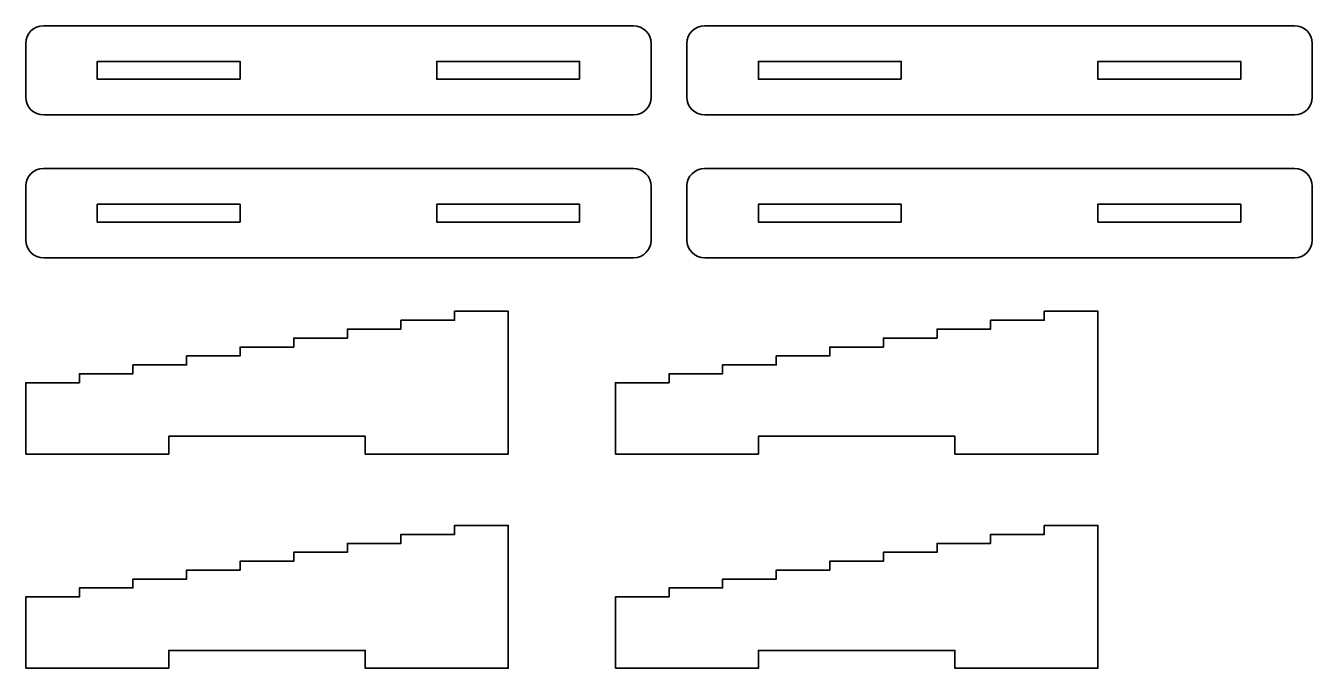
# Model space of a CAD drawing. Header units: inches. Extents: x -5 to 13, y -12 to -3.
import ezdxf

# ---------------------------------------------------------------- set-up
doc = ezdxf.new("R2010")
doc.units = ezdxf.units.IN
doc.header["$MEASUREMENT"] = 0
doc.layers.add('Base', color=7, linetype='Continuous', lineweight=0)
doc.layers.add('Holder', color=7, linetype='Continuous', lineweight=0)

# ---------------------------------------------------------------- blocks, each defined once
blk = doc.blocks.new('Block_0')
at = {"layer": 'Base', "color": 250, "lineweight": 35, "true_color": 0x231f20}
for points in [[(-2, -5.75), (-4, -5.75), (-4, -5.5), (-2, -5.5)], [(2.75, -5.75), (0.75, -5.75), (0.75, -5.5), (2.75, -5.5)]]:
    blk.add_lwpolyline(points, close=True, dxfattribs=at)
blk.add_open_spline([(3.503, -6.25), (3.503, -6.25), (-4.749, -6.25), (-4.749, -6.25), (-4.888, -6.25), (-5, -6.138), (-5, -5.999), (-5, -5.999), (-5, -5.248), (-5, -5.248), (-5, -5.111), (-4.889, -5), (-4.752, -5), (-4.752, -5), (3.501, -5), (3.501, -5), (3.639, -5), (3.75, -5.111), (3.75, -5.249), (3.75, -5.249), (3.75, -6.003), (3.75, -6.003), (3.75, -6.14), (3.64, -6.25), (3.503, -6.25)], degree=3, knots=[0, 0, 0, 0, 1, 1, 1, 2, 2, 2, 3, 3, 3, 4, 4, 4, 5, 5, 5, 6, 6, 6, 7, 7, 7, 8, 8, 8, 8], dxfattribs=at)
blk = doc.blocks.new('Block_1')
at = {"layer": 'Base', "color": 250, "lineweight": 35, "true_color": 0x231f20}
for points in [[(7.25, -5.75), (5.25, -5.75), (5.25, -5.5), (7.25, -5.5)], [(12, -5.75), (10, -5.75), (10, -5.5), (12, -5.5)]]:
    blk.add_lwpolyline(points, close=True, dxfattribs=at)
blk.add_open_spline([(12.753, -6.25), (12.753, -6.25), (4.501, -6.25), (4.501, -6.25), (4.362, -6.25), (4.25, -6.138), (4.25, -5.999), (4.25, -5.999), (4.25, -5.248), (4.25, -5.248), (4.25, -5.111), (4.361, -5), (4.498, -5), (4.498, -5), (12.751, -5), (12.751, -5), (12.889, -5), (13, -5.111), (13, -5.249), (13, -5.249), (13, -6.003), (13, -6.003), (13, -6.14), (12.89, -6.25), (12.753, -6.25)], degree=3, knots=[0, 0, 0, 0, 1, 1, 1, 2, 2, 2, 3, 3, 3, 4, 4, 4, 5, 5, 5, 6, 6, 6, 7, 7, 7, 8, 8, 8, 8], dxfattribs=at)
blk = doc.blocks.new('Block_2')
at = {"layer": 'Base', "color": 250, "lineweight": 35, "true_color": 0x231f20}
for points in [[(7.25, -3.75), (5.25, -3.75), (5.25, -3.5), (7.25, -3.5)], [(12, -3.75), (10, -3.75), (10, -3.5), (12, -3.5)]]:
    blk.add_lwpolyline(points, close=True, dxfattribs=at)
blk.add_open_spline([(12.753, -4.25), (12.753, -4.25), (4.501, -4.25), (4.501, -4.25), (4.362, -4.25), (4.25, -4.138), (4.25, -3.999), (4.25, -3.999), (4.25, -3.248), (4.25, -3.248), (4.25, -3.111), (4.361, -3), (4.498, -3), (4.498, -3), (12.751, -3), (12.751, -3), (12.889, -3), (13, -3.111), (13, -3.249), (13, -3.249), (13, -4.003), (13, -4.003), (13, -4.14), (12.89, -4.25), (12.753, -4.25)], degree=3, knots=[0, 0, 0, 0, 1, 1, 1, 2, 2, 2, 3, 3, 3, 4, 4, 4, 5, 5, 5, 6, 6, 6, 7, 7, 7, 8, 8, 8, 8], dxfattribs=at)
blk = doc.blocks.new('Block_3')
at = {"layer": 'Base', "color": 250, "lineweight": 35, "true_color": 0x231f20}
for points in [[(-2, -3.75), (-4, -3.75), (-4, -3.5), (-2, -3.5)], [(2.75, -3.75), (0.75, -3.75), (0.75, -3.5), (2.75, -3.5)]]:
    blk.add_lwpolyline(points, close=True, dxfattribs=at)
blk.add_open_spline([(3.503, -4.25), (3.503, -4.25), (-4.749, -4.25), (-4.749, -4.25), (-4.888, -4.25), (-5, -4.138), (-5, -3.999), (-5, -3.999), (-5, -3.248), (-5, -3.248), (-5, -3.111), (-4.889, -3), (-4.752, -3), (-4.752, -3), (3.501, -3), (3.501, -3), (3.639, -3), (3.75, -3.111), (3.75, -3.249), (3.75, -3.249), (3.75, -4.003), (3.75, -4.003), (3.75, -4.14), (3.64, -4.25), (3.503, -4.25)], degree=3, knots=[0, 0, 0, 0, 1, 1, 1, 2, 2, 2, 3, 3, 3, 4, 4, 4, 5, 5, 5, 6, 6, 6, 7, 7, 7, 8, 8, 8, 8], dxfattribs=at)

msp = doc.modelspace()

# ---------------------------------------------------------------- linework, layer by layer
at = {"layer": 'Holder', "color": 250, "lineweight": 35, "true_color": 0x231f20}
for points in [[(-5, -9), (-5, -8), (-4.25, -8), (-4.25, -7.875), (-3.5, -7.875), (-3.5, -7.75), (-2.75, -7.75), (-2.75, -7.625), (-2, -7.625), (-2, -7.5), (-1.25, -7.5), (-1.25, -7.375), (-0.5, -7.375), (-0.5, -7.25), (0.25, -7.25), (0.25, -7.125), (1, -7.125), (1, -7), (1.75, -7), (1.75, -9), (-0.25, -9), (-0.25, -8.75), (-3, -8.75), (-3, -9)], [(3.25, -9), (3.25, -8), (4, -8), (4, -7.875), (4.75, -7.875), (4.75, -7.75), (5.5, -7.75), (5.5, -7.625), (6.25, -7.625), (6.25, -7.5), (7, -7.5), (7, -7.375), (7.75, -7.375), (7.75, -7.25), (8.5, -7.25), (8.5, -7.125), (9.25, -7.125), (9.25, -7), (10, -7), (10, -9), (8, -9), (8, -8.75), (5.25, -8.75), (5.25, -9)], [(-5, -12), (-5, -11), (-4.25, -11), (-4.25, -10.875), (-3.5, -10.875), (-3.5, -10.75), (-2.75, -10.75), (-2.75, -10.625), (-2, -10.625), (-2, -10.5), (-1.25, -10.5), (-1.25, -10.375), (-0.5, -10.375), (-0.5, -10.25), (0.25, -10.25), (0.25, -10.125), (1, -10.125), (1, -10), (1.75, -10), (1.75, -12), (-0.25, -12), (-0.25, -11.75), (-3, -11.75), (-3, -12)], [(3.25, -12), (3.25, -11), (4, -11), (4, -10.875), (4.75, -10.875), (4.75, -10.75), (5.5, -10.75), (5.5, -10.625), (6.25, -10.625), (6.25, -10.5), (7, -10.5), (7, -10.375), (7.75, -10.375), (7.75, -10.25), (8.5, -10.25), (8.5, -10.125), (9.25, -10.125), (9.25, -10), (10, -10), (10, -12), (8, -12), (8, -11.75), (5.25, -11.75), (5.25, -12)]]:
    msp.add_lwpolyline(points, close=True, dxfattribs=at)

# ---------------------------------------------------------------- block references
at = {"layer": 'Base'}
for name in ['Block_3', 'Block_2', 'Block_0', 'Block_1']:
    msp.add_blockref(name, (0, 0), dxfattribs=at)

doc.saveas('drawing.dxf')
